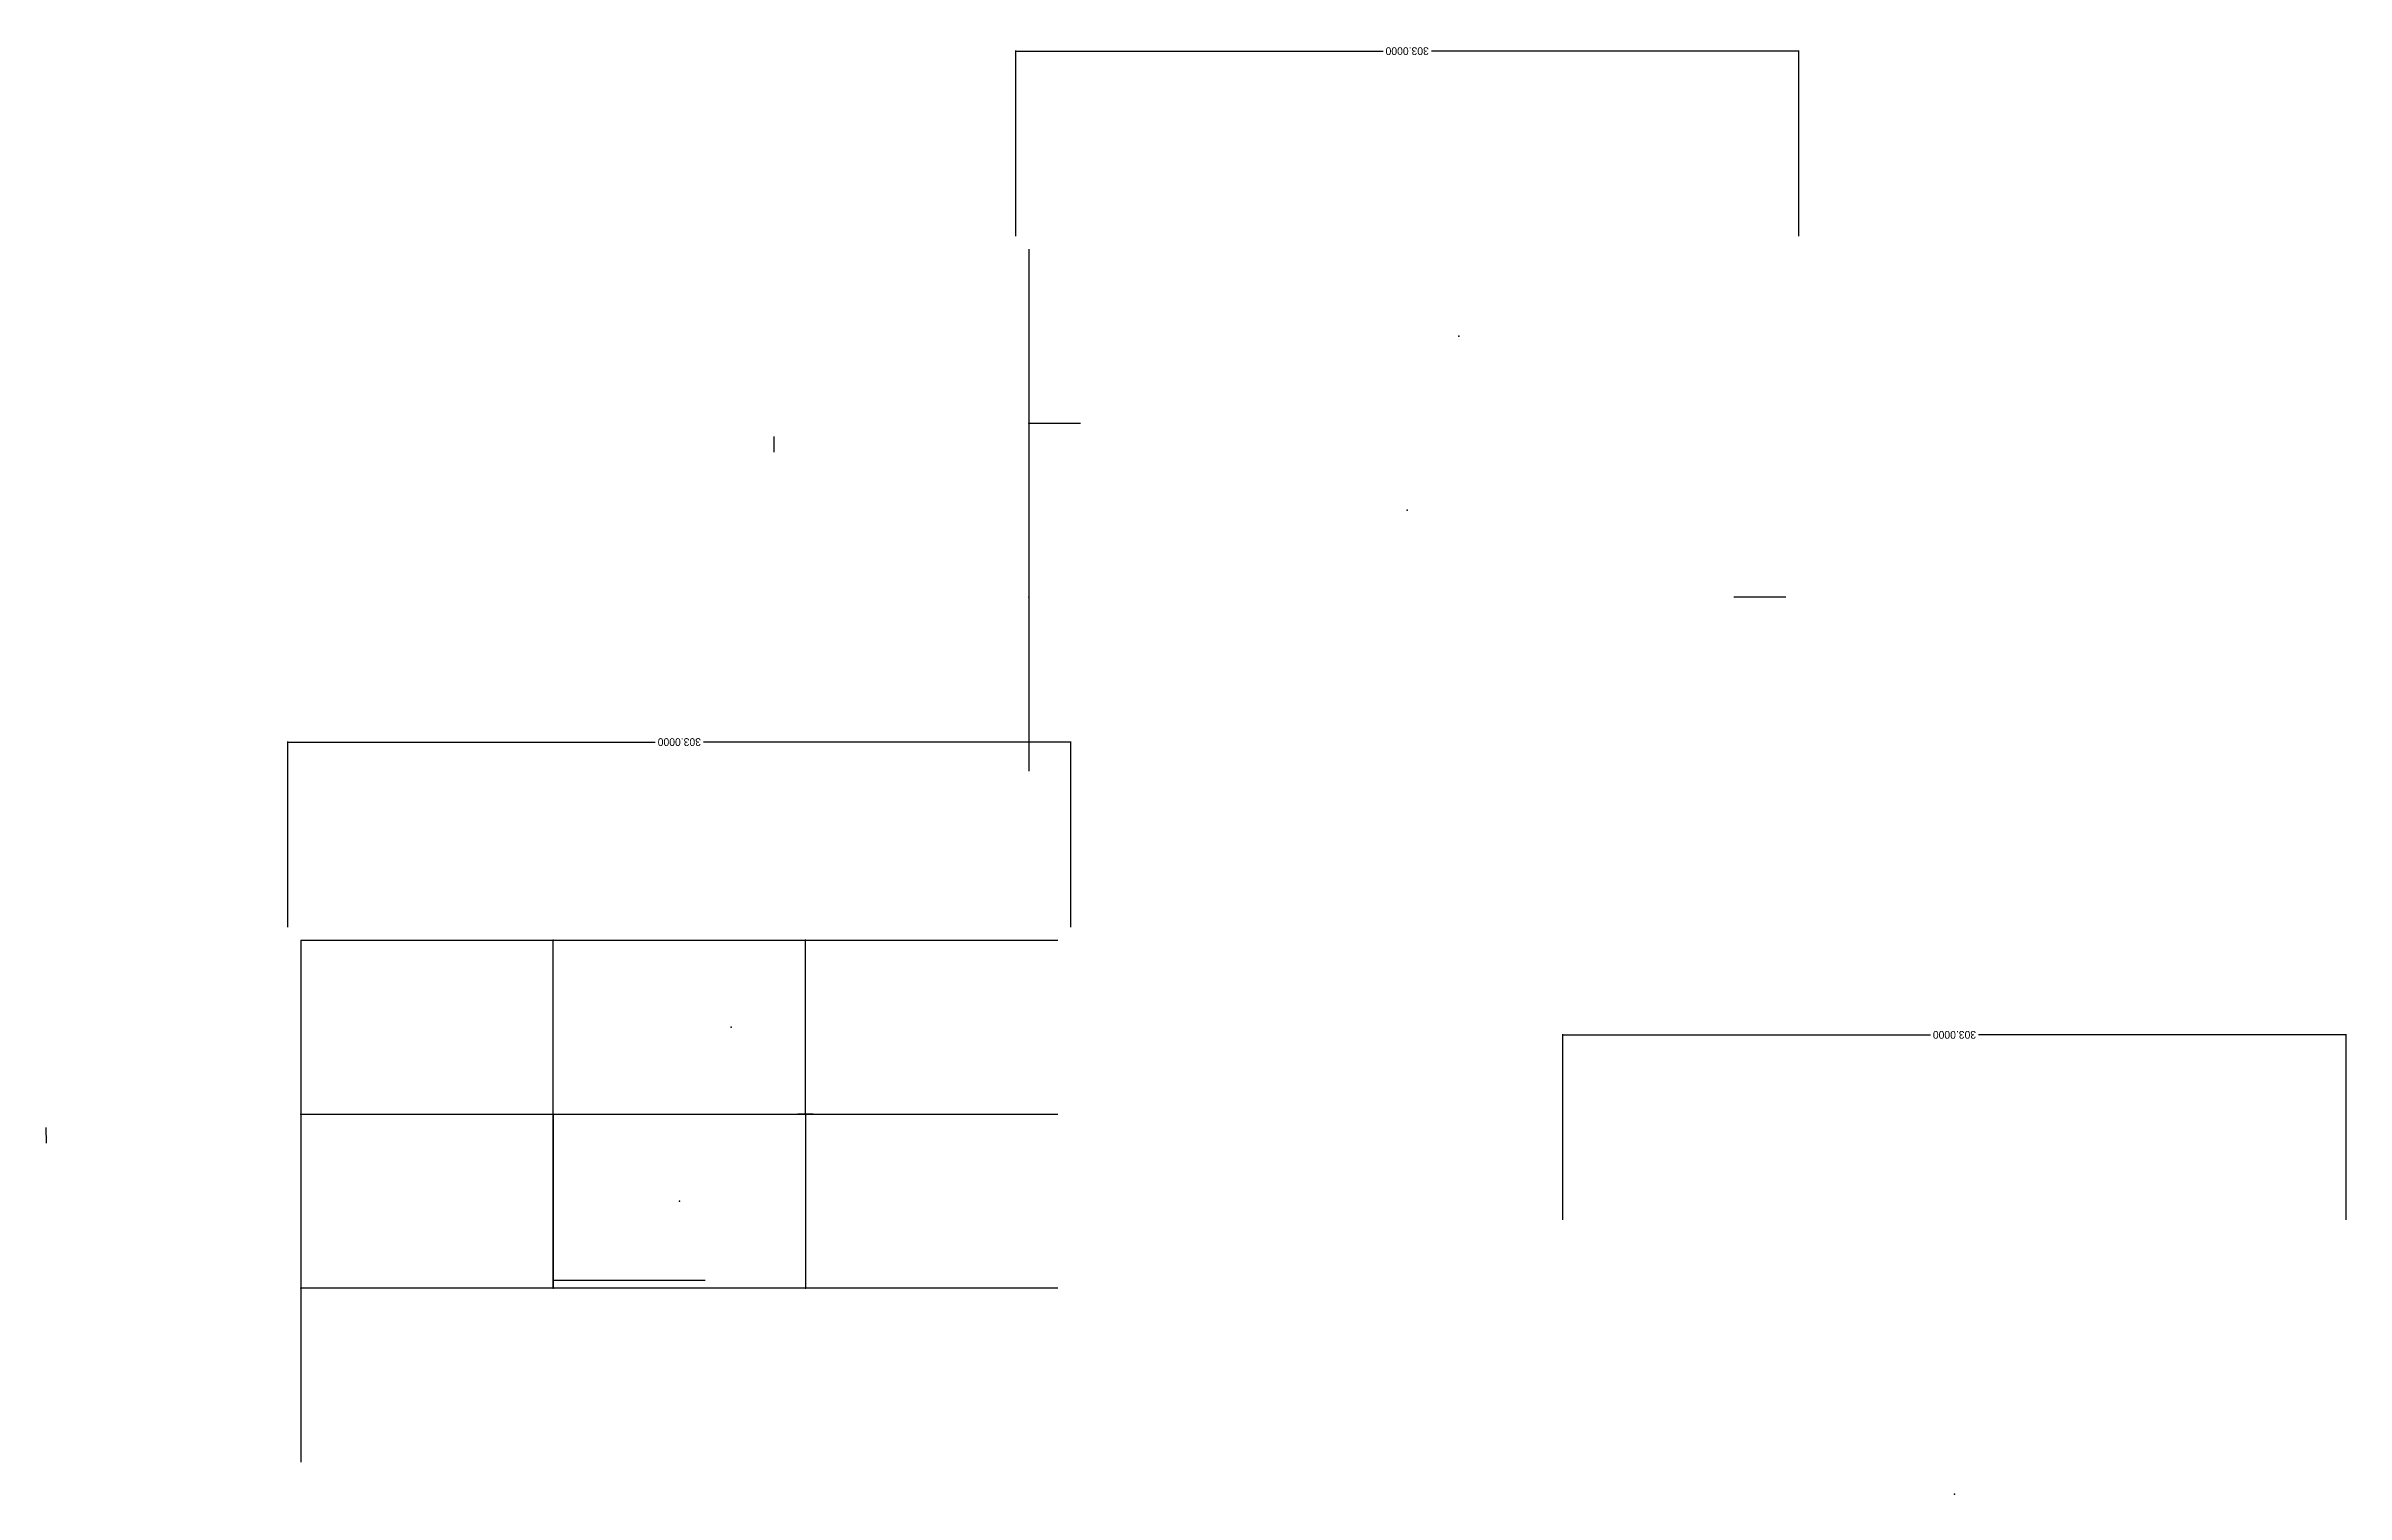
# Model space of a CAD drawing. Header units: inches. Extents: x -1757 to -303, y -94 to 547.
# Drawn here: x -1757 to -867, y -94 to 467 of the extents above; entities that cross this region are included whole.
import ezdxf

# ---------------------------------------------------------------- set-up
doc = ezdxf.new("R2010")
doc.units = ezdxf.units.IN
doc.header["$MEASUREMENT"] = 0
doc.dimstyles.get("Standard").update_dxf_attribs({"dimtxt": 3, "dimasz": 0.18, "dimexe": 0.18, "dimexo": 0.0625, "dimgap": 0.09, "dimtad": 0, "dimtih": 1, "dimtoh": 1, "dimdec": 4, "dimzin": 0, "dimdsep": 46, "dimtxsty": 'Standard', "dimcen": 0.09, "dimadec": 0, "dimazin": 0, "dimtfac": 1, "dimtdec": 4, "dimtofl": 0, "dimtmove": 0, "dimatfit": 3, "dimfxl": 1, "dimtolj": 1, "dimtzin": 0, "dimarcsym": 0})

# ---------------------------------------------------------------- blocks, each defined once
blk = doc.blocks.new('*D4')
at = {"color": 0, "lineweight": -2, "transparency": 16777216}
for p, q in [((-1169.91, 12.56), (-1169.91, 84.35)), ((-1169.73, 84.17), (-1027.75, 84.17)), ((-867.09, 84.17), (-1009.07, 84.17)), ((-866.91, 12.56), (-866.91, 84.35))]:
    blk.add_line(p, q, dxfattribs=at)
at = {"color": 0, "transparency": 16777216}
for points in [[(-1169.73, 84.2), (-1169.73, 84.14), (-1169.91, 84.17)], [(-867.09, 84.2), (-867.09, 84.14), (-866.91, 84.17)]]:
    blk.add_solid(points, dxfattribs=at)
at = {"layer": 'Defpoints', "color": 0, "transparency": 16777216}
for p in [(-866.91, 84.17), (-1169.91, 12.5, -0.75), (-866.91, 12.5, -0.75)]:
    blk.add_point(p, dxfattribs=at)
at = {"color": 0, "transparency": 16777216, "insert": (-1018.41, 84.17), "char_height": 3, "attachment_point": 5, "rotation": 180}
blk.add_mtext('\\A1;303.0000', dxfattribs=at)
blk = doc.blocks.new('*D14')
at = {"color": 0, "lineweight": -2, "transparency": 16777216}
for p, q in [((-1381.67, 393.28), (-1381.67, 465.07)), ((-1381.49, 464.89), (-1239.51, 464.89)), ((-1078.85, 464.89), (-1220.83, 464.89)), ((-1078.67, 393.28), (-1078.67, 465.07))]:
    blk.add_line(p, q, dxfattribs=at)
at = {"color": 0, "transparency": 16777216}
for points in [[(-1381.49, 464.92), (-1381.49, 464.86), (-1381.67, 464.89)], [(-1078.85, 464.92), (-1078.85, 464.86), (-1078.67, 464.89)]]:
    blk.add_solid(points, dxfattribs=at)
at = {"layer": 'Defpoints', "color": 0, "transparency": 16777216}
for p in [(-1078.67, 464.89), (-1381.67, 393.21, -0.75), (-1078.67, 393.21, -0.75)]:
    blk.add_point(p, dxfattribs=at)
at = {"color": 0, "transparency": 16777216, "insert": (-1230.17, 464.89), "char_height": 3, "attachment_point": 5, "rotation": 180}
blk.add_mtext('\\A1;303.0000', dxfattribs=at)
blk = doc.blocks.new('*D19')
at = {"color": 0, "lineweight": -2, "transparency": 16777216}
for p, q in [((-1663.31, 125.87), (-1663.31, 197.66)), ((-1663.13, 197.48), (-1521.15, 197.48)), ((-1360.49, 197.48), (-1502.47, 197.48)), ((-1360.31, 125.87), (-1360.31, 197.66))]:
    blk.add_line(p, q, dxfattribs=at)
at = {"color": 0, "transparency": 16777216}
for points in [[(-1663.13, 197.51), (-1663.13, 197.45), (-1663.31, 197.48)], [(-1360.49, 197.51), (-1360.49, 197.45), (-1360.31, 197.48)]]:
    blk.add_solid(points, dxfattribs=at)
at = {"layer": 'Defpoints', "color": 0, "transparency": 16777216}
for p in [(-1360.31, 197.48), (-1663.31, 125.81, -0.75), (-1360.31, 125.81, -0.75)]:
    blk.add_point(p, dxfattribs=at)
at = {"color": 0, "transparency": 16777216, "insert": (-1511.81, 197.48), "char_height": 3, "attachment_point": 5, "rotation": 180}
blk.add_mtext('\\A1;303.0000', dxfattribs=at)

msp = doc.modelspace()

# ---------------------------------------------------------------- linework, layer by layer
for p, q in [((-1376.62039, 388.16417, -56.61961), (-1376.62039, 186.16417, -56.61961)), ((-1083.72039, 253.49751, -56.61961), (-1103.72039, 253.49751, -56.61961)), ((-1658.25708, 120.75792, 44.30007), (-1658.25708, -81.24208, 44.30007)), ((-1560.62375, -13.90874, 44.30007), (-1560.62375, 120.75792, 44.30007)), ((-1462.99042, 53.42459, 44.30007), (-1462.99042, 120.75792, 44.30007)), ((-1658.25708, 53.42459, 44.30007), (-1365.35708, 53.42459, 44.30007)), ((-1560.62375, 53.42459, 44.30007), (-1560.62375, -13.90874, 44.30007)), ((-1462.99042, 53.42459, 44.30007), (-1462.99042, -13.90874, 44.30007)), ((-1365.35708, -13.90874, 44.30007), (-1658.25708, -13.90874, 44.30007)), ((-1365.35708, -13.90874, 44.30007), (-1385.35708, -13.90874, 44.30007))]:
    msp.add_line(p, q)
at = {"extrusion": (-0.002475, 0, 0.999997)}
for p, q in [((-1376.62039, 320.83084, -56.61961), (-1356.62045, 320.83084, -56.5701)), ((-1475.23634, 315.68565, -57.5392), (-1475.22486, 309.68566, -57.53917)), ((-1658.25708, 53.42459, 44.30007), (-1638.25715, 53.42459, 44.34958)), ((-1756.87304, 48.2794, 43.38048), (-1756.86155, 42.27942, 43.38051))]:
    msp.add_line(p, q, dxfattribs=at)
at = {"extrusion": (-2.08374e-07, 4.73897e-06, 1)}
msp.add_line((-1658.25708, 120.75792, 44.30007), (-1365.35708, 120.75792, 44.30007), dxfattribs=at)
at = {"extrusion": (-8.75049e-06, 1.01312e-05, 1)}
msp.add_line((-1459.99042, 53.42459, 44.30007), (-1465.99042, 53.42459, 44.30007), dxfattribs=at)
at = {"extrusion": (5.79465e-16, 1, -4.73897e-06)}
msp.add_line((-1501.80708, -10.90875, 44.30003), (-1560.62375, -10.90875, 44.30007), dxfattribs=at)
at = {"extrusion": (-1, 0, 0)}
for p in [(-1210.17045, 354.49751, 39.1299), (-1230.17039, 287.16417, 39.08039), (-1230.17039, 287.16417, -10.91961), (-1491.80715, 87.09126, 140.04958), (-1511.80708, 19.75792, 140.00007), (-1511.80708, 19.75792, 90.00007), (-1018.41319, -93.55302, 95.7), (-1018.41319, -93.55302, 45.7)]:
    msp.add_point(p, dxfattribs=at)
for p in [(-1376.62039, 320.83084, -56.61961), (-1376.62039, 253.49751, -56.61961), (-1658.25708, 53.42459, 44.30007), (-1560.62375, 53.42459, 44.30007), (-1462.99042, 53.42459, 44.30007), (-1658.25708, -13.90874, 44.30007), (-1560.62375, -13.90874, 44.30007), (-1462.99042, -13.90874, 44.30007)]:
    msp.add_point(p)
at = {"extrusion": (-2.08374e-07, 4.73897e-06, 1)}
for p in [(-1560.62375, 120.75792, 44.30007), (-1462.99042, 120.75792, 44.30007)]:
    msp.add_point(p, dxfattribs=at)

# ---------------------------------------------------------------- dimensions: what is measured, and where the dimension line sits
for base, p1, p2, picture, middle in [((-1078.67039, 464.88751, -60.91961), (-1381.67039, 393.21417, -61.66961), (-1078.67039, 393.21417, -61.66961), '*D14', (-1230.17039, 464.88751, -60.91961)), ((-1360.30708, 197.48127, 40.00007), (-1663.30708, 125.80792, 39.25007), (-1360.30708, 125.80792, 39.25007), '*D19', (-1511.80708, 197.48127, 40.00007)), ((-866.91319, 84.17032, -4.3), (-1169.91319, 12.49698, -5.05), (-866.91319, 12.49698, -5.05), '*D4', (-1018.41319, 84.17032, -4.3))]:
    dim = msp.add_linear_dim(base=base, p1=p1, p2=p2, dimstyle='Standard')
    dim.commit()
    dim.dimension.update_dxf_attribs({"geometry": picture, "text_midpoint": middle, "text_rotation": 180})

doc.saveas('drawing.dxf')
